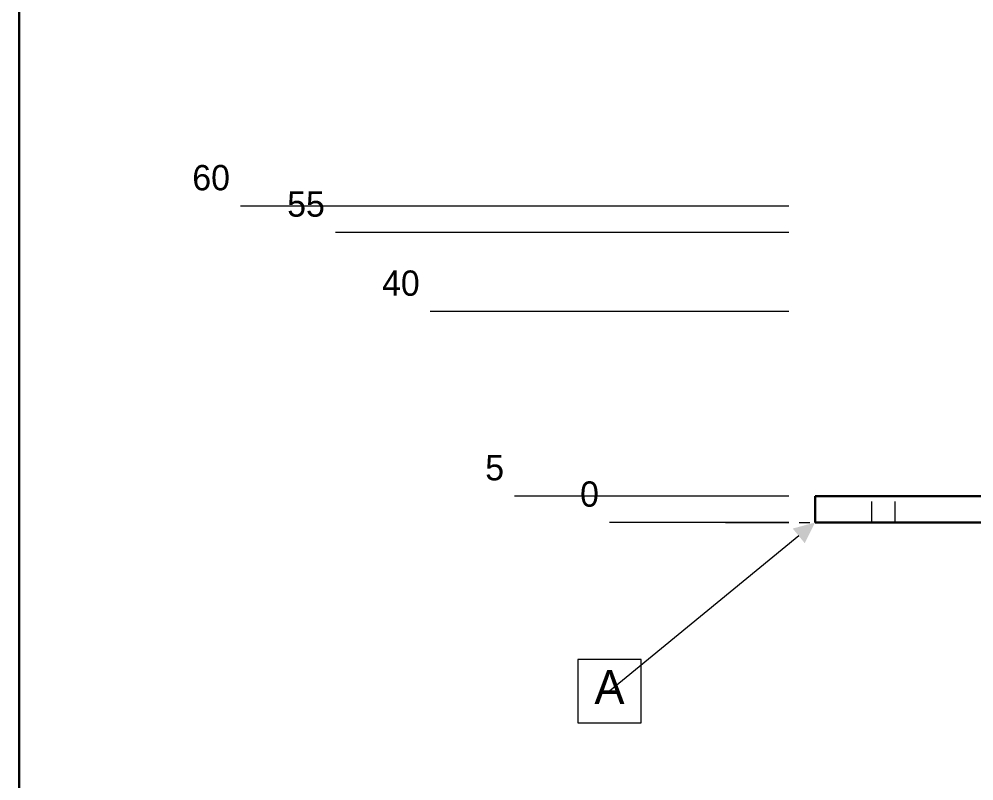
# Model space of a CAD drawing. Header units: millimetres. Extents: x 7 to 631, y -50 to 413.
# Drawn here: x 7 to 97.6, y 85.5 to 157.7 of the extents above; entities that cross this region are included whole.
import ezdxf
from ezdxf.enums import TextEntityAlignment as Align

# ---------------------------------------------------------------- set-up
doc = ezdxf.new("R2010")
doc.units = ezdxf.units.MM
doc.linetypes.add('CENTER_STD', pattern=[9, 6, -1, 1, -1])
doc.linetypes.add('DASHED_STD', pattern=[3, 2, -1])
for name, color, linetype, lineweight in [('BORDER', 7, 'Continuous', 30), ('CENTER', 7, 'CENTER_STD', 13), ('DIM', 7, 'Continuous', 15), ('GDT', 7, 'Continuous', 20), ('HIDDEN', 7, 'DASHED_STD', 13), ('NOTES', 7, 'Continuous', 18), ('VISIBLE', 7, 'Continuous', 30)]:
    doc.layers.add(name, color=color, linetype=linetype, lineweight=lineweight)

msp = doc.modelspace()

# ---------------------------------------------------------------- linework, layer by layer
at = {"layer": 'BORDER'}
msp.add_lwpolyline([(7, 7), (587, 7), (587, 413), (7, 413)], close=True, dxfattribs=at)
at = {"layer": 'CENTER'}
msp.add_line((74, 110), (226, 110), dxfattribs=at)
at = {"layer": 'DIM'}
for p, q in [((80, 140), (28, 140)), ((80, 137.5), (37, 137.5)), ((80, 130), (46, 130)), ((80, 112.5), (54, 112.5)), ((80, 110), (63, 110))]:
    msp.add_line(p, q, dxfattribs=at)
at = {"layer": 'GDT'}
msp.add_line((80.953853, 108.731367), (63, 94), dxfattribs=at)
msp.add_lwpolyline([(60, 91), (66, 91), (66, 97), (60, 97)], close=True, dxfattribs=at)
msp.add_solid([(82.5, 110), (81.524738, 108.035601), (80.382968, 109.427133)], dxfattribs=at)
at = {"layer": 'HIDDEN'}
for points in [[(217.5, 112.5), (215.807635, 112.5), (210.8154, 112.5), (202.773625, 112.5), (192.08556, 112.5), (179.28715, 112.5), (165.020165, 112.5), (150, 112.5), (134.979835, 112.5), (120.71285, 112.5), (107.91444, 112.5), (97.226375, 112.5), (89.1846, 112.5), (84.192365, 112.5), (82.5, 112.5)], [(87.9, 110), (87.9, 112.5)], [(87.9, 112.5), (87.92758, 112.5), (88.008935, 112.5), (88.139985, 112.5), (88.31416, 112.5), (88.52273, 112.5), (88.755225, 112.5), (89, 112.5), (89.244775, 112.5), (89.47727, 112.5), (89.68584, 112.5), (89.860015, 112.5), (89.991065, 112.5), (90.07242, 112.5), (90.1, 112.5)], [(90.1, 112.5), (90.07242, 112.5), (89.991065, 112.5), (89.860015, 112.5), (89.68584, 112.5), (89.47727, 112.5), (89.244775, 112.5), (89, 112.5), (88.755225, 112.5), (88.52273, 112.5), (88.31416, 112.5), (88.139985, 112.5), (88.008935, 112.5), (87.92758, 112.5), (87.9, 112.5)], [(90.1, 110), (90.1, 112.5)], [(82.5, 110), (84.192365, 110), (89.1846, 110), (97.226375, 110), (107.91444, 110), (120.71285, 110), (134.979835, 110), (150, 110), (165.020165, 110), (179.28715, 110), (192.08556, 110), (202.773625, 110), (210.8154, 110), (215.807635, 110), (217.5, 110)], [(87.9, 110), (87.92758, 110), (88.008935, 110), (88.139985, 110), (88.31416, 110), (88.52273, 110), (88.755225, 110), (89, 110), (89.244775, 110), (89.47727, 110), (89.68584, 110), (89.860015, 110), (89.991065, 110), (90.07242, 110), (90.1, 110)], [(90.1, 110), (90.07242, 110), (89.991065, 110), (89.860015, 110), (89.68584, 110), (89.47727, 110), (89.244775, 110), (89, 110), (88.755225, 110), (88.52273, 110), (88.31416, 110), (88.139985, 110), (88.008935, 110), (87.92758, 110), (87.9, 110)]]:
    msp.add_lwpolyline(points, dxfattribs=at)
at = {"layer": 'VISIBLE'}
for points in [[(82.5, 112.5), (84.192365, 112.5), (89.1846, 112.5), (97.226375, 112.5), (107.91444, 112.5), (120.71285, 112.5), (134.979835, 112.5), (150, 112.5), (165.020165, 112.5), (179.28715, 112.5), (192.08556, 112.5), (202.773625, 112.5), (210.8154, 112.5), (215.807635, 112.5), (217.5, 112.5)], [(82.5, 112.5), (82.5, 110)], [(217.5, 110), (215.807635, 110), (210.8154, 110), (202.773625, 110), (192.08556, 110), (179.28715, 110), (165.020165, 110), (150, 110), (134.979835, 110), (120.71285, 110), (107.91444, 110), (97.226375, 110), (89.1846, 110), (84.192365, 110), (82.5, 110)]]:
    msp.add_lwpolyline(points, dxfattribs=at)

# ---------------------------------------------------------------- texts
at = {"layer": 'GDT'}
msp.add_text('A', height=3.2, dxfattribs=at).set_placement((63, 92.8), align=Align.CENTER)
at = {"layer": 'NOTES'}
for s, p in [('60', (27, 141.5)), ('55', (36, 139)), ('40', (45, 131.5)), ('5', (53, 114)), ('0', (62, 111.5))]:
    msp.add_text(s, height=2.4, dxfattribs=at).set_placement(p, align=Align.RIGHT)

doc.saveas('drawing.dxf')
